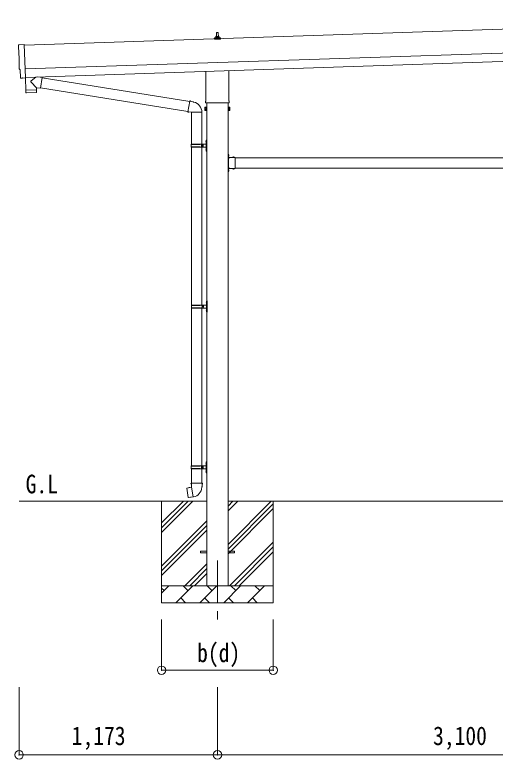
# Model space of a CAD drawing. Units: millimetres at full size, sheet at 1:50; details may follow other scales. Extents: x -14053 to 14053, y -9700 to 9700.
# Drawn here: x 3111 to 5950, y 1046 to 5443 of the extents above; entities that cross this region are included whole.
import ezdxf
from ezdxf.enums import TextEntityAlignment as Align

# ---------------------------------------------------------------- set-up
doc = ezdxf.new("R2010")
doc.units = ezdxf.units.MM
doc.header["$LTSCALE"] = 50
doc.header["$PDMODE"] = 32
doc.header["$PDSIZE"] = 50
doc.linetypes.add('CHAIN1', pattern=[8, 5, -1, 1, -1])
doc.linetypes.add('USER8', pattern=[4, 3, -1])
for name, color, linetype, lineweight in [('0-2_建具', 4, 'Continuous', 9), ('0-3_階段', 7, 'CHAIN1', 9), ('0-4_設備', 7, 'Continuous', 9), ('0-7_ハッチ', 7, 'Continuous', 9), ('0-8_外構', 6, 'Continuous', 9), ('0-9_敷地', 7, 'Continuous', 9)]:
    doc.layers.add(name, color=color, linetype=linetype, lineweight=lineweight)
doc.styles.add('ＭＳ ゴシック', font='')
doc.styles.get('ＭＳ ゴシック').set_extended_font_data('MS Gothic')

msp = doc.modelspace()

# ---------------------------------------------------------------- linework, layer by layer
at = {"layer": '0-2_建具'}
for p, q in [((8549.67, 5443.29), (3166.66, 5263.86)), ((4302.31, 5314.47), (4303.04, 5338)), ((4304.04, 5338.97), (4312.58, 5338.97)), ((4313.58, 5338), (4314.31, 5314.47)), ((3171.33, 5123.94), (8554.34, 5303.37)), ((4290.06, 5298.97), (4290.06, 5306.69)), ((4326.56, 5298.97), (4290.06, 5298.97)), ((4290.44, 5307.47), (4326.18, 5307.47)), ((4290.82, 5307.66), (4297.55, 5309.29)), ((4297.93, 5309.47), (4318.69, 5309.47)), ((4298.31, 5310.26), (4298.31, 5314.47)), ((4299.31, 5314.47), (4317.31, 5314.47)), ((4318.31, 5310.26), (4318.31, 5314.47)), ((4325.8, 5307.66), (4319.07, 5309.29)), ((4326.56, 5298.97), (4326.56, 5306.69)), ((3135, 5266.24), (3166.5, 5268.94)), ((3166.5, 5268.94), (3173.09, 5071.2)), ((3172.99, 5073.96), (8556, 5253.4)), ((3142.07, 5119.57), (3141.47, 5119.55)), ((3143.63, 5072.57), (3142.07, 5119.57)), ((4240.01, 4934.98), (4240.01, 5109.43)), ((4376.61, 5113.98), (4376.61, 4934.98)), ((3153.5, 5069.54), (3146.57, 5069.67)), ((3154.23, 5069.84), (3154.88, 5070.49)), ((3154.88, 5070.49), (3173.12, 5070.19)), ((3173.09, 5071.2), (3173.12, 5070.2)), ((4238.31, 4926.21), (4238.31, 4931.71)), ((4378.31, 4931.71), (4378.31, 4926.21)), ((4234.31, 4896.71), (4235.07, 4898.03)), ((4234.31, 4896.71), (4234.31, 4879.71)), ((4241.31, 4898.03), (4235.07, 4898.03)), ((4241.31, 4893.12), (4235.07, 4893.12)), ((4241.31, 4883.3), (4235.07, 4883.3)), ((4376.25, 4922.71), (4240.37, 4922.71)), ((4241.31, 4878.4), (4241.31, 4898.03)), ((4241.31, 4897.41), (4243.81, 4897.41)), ((4241.31, 4879.01), (4241.31, 4897.41)), ((4243.81, 4898.71), (4245.81, 4898.71)), ((4243.81, 4877.71), (4243.81, 4898.71)), ((4245.81, 4922.71), (4245.81, 2070.21)), ((4245.81, 4898.71), (4245.81, 4877.71)), ((4370.81, 2070.21), (4370.81, 4922.71)), ((4370.81, 4898.71), (4370.81, 4877.71)), ((4372.81, 4898.71), (4370.81, 4898.71)), ((4372.81, 4877.71), (4372.81, 4898.71)), ((4375.31, 4897.41), (4372.81, 4897.41)), ((4375.31, 4898.03), (4381.55, 4898.03)), ((4375.31, 4878.4), (4375.31, 4898.03)), ((4375.31, 4879.01), (4375.31, 4897.41)), ((4375.31, 4893.12), (4381.55, 4893.12)), ((4375.31, 4883.3), (4381.55, 4883.3)), ((4382.31, 4896.71), (4381.55, 4898.03)), ((4382.31, 4896.71), (4382.31, 4879.71)), ((4234.31, 4879.71), (4235.07, 4878.4)), ((4241.31, 4878.4), (4235.07, 4878.4)), ((4243.81, 4879.01), (4241.31, 4879.01)), ((4245.81, 4877.71), (4243.81, 4877.71)), ((4370.81, 4877.71), (4372.81, 4877.71)), ((4372.81, 4879.01), (4375.31, 4879.01)), ((4375.31, 4878.4), (4381.55, 4878.4)), ((4382.31, 4879.71), (4381.55, 4878.4)), ((4370.81, 4621.21), (4370.81, 4601.21)), ((4372.81, 4621.21), (4370.81, 4621.21)), ((4372.81, 4621.21), (4372.81, 4601.21)), ((4372.81, 4617.11), (4372.81, 4605.31)), ((4373.32, 4617.11), (4372.81, 4617.11)), ((4373.32, 4617.11), (4373.32, 4605.31)), ((4370.81, 4614.21), (4372.81, 4614.21)), ((4370.81, 4608.21), (4372.81, 4608.21)), ((4371.31, 4598.21), (4371.31, 4538.21)), ((4376.81, 4598.21), (4371.31, 4598.21)), ((4373.32, 4605.31), (4372.81, 4605.31)), ((4412.81, 4601.21), (4372.81, 4601.21)), ((4376.81, 4599.21), (4372.81, 4599.21)), ((4372.81, 4597.21), (4376.81, 4597.21)), ((4372.81, 4597.21), (4372.81, 4539.21)), ((4376.81, 4597.21), (4376.81, 4599.21)), ((4397.91, 4601.72), (4397.91, 4601.21)), ((4409.71, 4601.72), (4397.91, 4601.72)), ((4409.71, 4601.21), (4397.91, 4601.21)), ((4409.71, 4601.72), (4409.71, 4601.21)), ((4412.81, 4601.21), (4412.81, 4535.21)), ((4412.81, 4598.21), (7303.81, 4598.21)), ((4370.81, 4535.21), (4370.81, 4515.21)), ((4376.81, 4538.21), (4371.31, 4538.21)), ((4372.81, 4539.21), (4376.81, 4539.21)), ((4372.81, 4537.21), (4376.81, 4537.21)), ((4412.81, 4535.21), (4372.81, 4535.21)), ((4372.81, 4535.21), (4372.81, 4515.21)), ((4372.81, 4531.11), (4372.81, 4519.31)), ((4373.32, 4531.11), (4372.81, 4531.11)), ((4373.32, 4531.11), (4373.32, 4519.31)), ((4376.81, 4539.21), (4376.81, 4537.21)), ((4409.71, 4535.21), (4397.91, 4535.21)), ((4397.91, 4534.7), (4397.91, 4535.21)), ((4409.71, 4534.7), (4397.91, 4534.7)), ((4409.71, 4534.7), (4409.71, 4535.21)), ((4412.81, 4538.21), (7303.81, 4538.21)), ((4370.81, 4528.21), (4372.81, 4528.21)), ((4370.81, 4522.21), (4372.81, 4522.21)), ((4372.81, 4515.21), (4370.81, 4515.21)), ((4373.32, 4519.31), (4372.81, 4519.31)), ((4208.31, 2265.71), (4208.31, 2274.71)), ((4208.31, 2274.71), (4245.81, 2274.71)), ((4208.31, 2265.71), (4245.81, 2265.71)), ((4370.81, 2274.71), (4408.31, 2274.71)), ((4370.81, 2265.71), (4408.31, 2265.71)), ((4408.31, 2265.71), (4408.31, 2274.71))]:
    msp.add_line(p, q, dxfattribs=at)
at = {"layer": '0-2_建具', "linetype": 'USER8'}
for p, q in [((4372.64, 4612.36), (4372.03, 4611.21)), ((4372.64, 4610.07), (4372.03, 4611.21)), ((4375.42, 4613.71), (4372.64, 4612.36)), ((4375.42, 4608.71), (4372.64, 4610.07)), ((4401.31, 4603.82), (4402.66, 4601.04)), ((4402.66, 4601.04), (4403.81, 4600.43)), ((4404.95, 4601.04), (4403.81, 4600.43)), ((4406.31, 4603.82), (4404.95, 4601.04)), ((4401.31, 4532.6), (4402.66, 4535.38)), ((4402.66, 4535.38), (4403.81, 4535.99)), ((4404.95, 4535.38), (4403.81, 4535.99)), ((4406.31, 4532.6), (4404.95, 4535.38)), ((4372.64, 4526.36), (4372.03, 4525.21)), ((4372.64, 4524.07), (4372.03, 4525.21)), ((4375.42, 4527.71), (4372.64, 4526.36)), ((4375.42, 4522.71), (4372.64, 4524.07))]:
    msp.add_line(p, q, dxfattribs=at)
at = {"layer": '0-2_建具'}
for centre, radius, start, end in [((4304.04, 5337.97), 1, 90, 178.60509), ((4312.58, 5337.97), 1, 1.39491, 90), ((4291.06, 5306.69), 1, 103.62699, 180), ((4297.31, 5310.26), 1, 283.62699, 0), ((4302.39, 5313.84), 4.13, 90, 171.17633), ((4299.31, 5313.47), 1, 90, 180), ((4311.64, 5314.47), 4.83, 133.60282, 180), ((4304.98, 5314.47), 4.83, 0, 46.39718), ((4314.22, 5313.84), 4.13, 8.82367, 90), ((4317.31, 5313.47), 1, 0, 90), ((4319.31, 5310.26), 1, 180, 256.37301), ((4325.56, 5306.69), 1, 0, 76.37301), ((4242.31, 4931.71), 4, 125.09963, 180), ((4242.31, 4926.21), 4, 180, 194.47751), ((4242.31, 4926.21), 4, 194.47751, 241.04498), ((4374.31, 4926.21), 4, 298.95502, 345.52249), ((4374.31, 4931.71), 4, 0, 54.90037), ((4374.31, 4926.21), 4, 345.52249, 0), ((4238.65, 4895.57), 4.34, 145.61575, 214.38425), ((4238.65, 4880.85), 4.34, 145.61575, 214.38425), ((4250.55, 4888.21), 16.24, 162.41205, 197.58795), ((4377.96, 4895.57), 4.34, 325.61575, 34.38425), ((4366.07, 4888.21), 16.24, 342.41205, 17.58795), ((4377.96, 4880.85), 4.34, 325.61575, 34.38425), ((4367.58, 4611.21), 8.23, 314.2189, 45.7811), ((4372.81, 4601.21), 2, 180, 270), ((4403.81, 4595.98), 8.23, 44.2189, 135.7811), ((4372.81, 4535.21), 2, 90, 180), ((4367.58, 4525.21), 8.23, 314.2189, 45.7811), ((4403.81, 4540.44), 8.23, 224.2189, 315.7811)]:
    msp.add_arc(centre, radius, start, end, dxfattribs=at)
for centre, major_axis, ratio, start_param, end_param in [((3135.25, 5263.25), (-3, -0.1), 0.99863, 4.7647489, 6.2979817), ((-1625.62, 5034.09), (4760.73, 158.69), 0.99863, 6.2686928, 6.2979817), ((3141.32, 5123.95), (-4.4, -0.15), 0.99863, 6.2686928, 7.8539816), ((3146.64, 5072.68), (-2.11, -2.14), 0.9974, 5.5252311, 7.0411395), ((3153.52, 5070.54), (-0.704, -0.714), 0.9974, 0.7579542, 1.5707963)]:
    msp.add_ellipse(centre, major_axis=major_axis, ratio=ratio, start_param=start_param, end_param=end_param, dxfattribs=at)
at = {"layer": '0-3_階段'}
msp.add_line((4308.31, 2220.21), (4308.31, 1871.21), dxfattribs=at)
at = {"layer": '0-4_設備'}
for p, q in [((4245.81, 2570.21), (3135.67, 2570.21)), ((3978.31, 2441.73), (4106.79, 2570.21)), ((3978.31, 2413.44), (4135.08, 2570.21)), ((3978.31, 2385.16), (4163.36, 2570.21)), ((3978.31, 2570.21), (3978.31, 1970.21)), ((4370.81, 2541.39), (4399.63, 2570.21)), ((4370.81, 2513.1), (4427.92, 2570.21)), ((4370.81, 2315.11), (4625.91, 2570.21)), ((7345.81, 2570.21), (4370.81, 2570.21)), ((4370.81, 2286.83), (4638.31, 2554.33)), ((4638.31, 2570.21), (4638.31, 1970.21)), ((4370.81, 2258.54), (4638.31, 2526.04)), ((3978.31, 2187.17), (4245.81, 2454.67)), ((3978.31, 2158.89), (4245.81, 2426.39)), ((3978.31, 2130.6), (4245.81, 2398.1)), ((4380.47, 2070.21), (4638.31, 2328.05)), ((4408.75, 2070.21), (4638.31, 2299.77)), ((4437.04, 2070.21), (4638.31, 2271.48)), ((4115.91, 2070.21), (4245.81, 2200.11)), ((4144.19, 2070.21), (4245.81, 2171.83)), ((4172.48, 2070.21), (4245.81, 2143.54)), ((3978.31, 2027.32), (4021.2, 2070.21)), ((3978.31, 2070.21), (4638.31, 2070.21)), ((4062.62, 1970.21), (4162.62, 2070.21)), ((4134.07, 2041.66), (4105.52, 2070.21)), ((4204.05, 1970.21), (4304.05, 2070.21)), ((4275.49, 2041.66), (4246.94, 2070.21)), ((4345.47, 1970.21), (4445.47, 2070.21)), ((4416.91, 2041.66), (4388.36, 2070.21)), ((4486.89, 1970.21), (4586.89, 2070.21)), ((4558.33, 2041.66), (4529.78, 2070.21)), ((4635.03, 2070.21), (4638.31, 2073.49)), ((3992.65, 2041.66), (3978.31, 2056)), ((4091.18, 1998.76), (4119.73, 1970.21)), ((4232.6, 1998.76), (4261.15, 1970.21)), ((4374.02, 1998.76), (4402.57, 1970.21)), ((4515.44, 1998.76), (4544, 1970.21)), ((4638.31, 1970.21), (3978.31, 1970.21))]:
    msp.add_line(p, q, dxfattribs=at)
at = {"layer": '0-8_外構'}
for p, q in [((3978.31, 1571.21), (3978.31, 1871.21)), ((3135.67, 1071.21), (3135.67, 1471.21)), ((4308.31, 1071.21), (4308.31, 1471.21)), ((3135.67, 1071.21), (4308.31, 1071.21)), ((4308.31, 1071.21), (7408.31, 1071.21))]:
    msp.add_line(p, q, dxfattribs=at)
msp.add_lwpolyline([(3978.31, 1571.21), (4638.31, 1571.21), (4638.31, 1871.21)], dxfattribs=at)
for p in [(3978.31, 1571.21), (4638.31, 1571.21), (3135.67, 1071.21), (4308.31, 1071.21)]:
    msp.add_point(p, dxfattribs=at)
at = {"layer": '0-9_敷地'}
for p, q in [((3172.72, 5070.2), (3175.09, 4998.99)), ((3234.41, 5076.01), (3207.2, 5052.98)), ((3272.1, 5072.72), (3246.19, 5076.4)), ((3272.1, 5072.72), (3263.14, 5009.65)), ((3272.34, 5070.81), (4144.44, 4931.96)), ((3238.66, 5013.13), (3207.16, 5045.65)), ((3238.66, 5013.13), (3239.06, 5001.12)), ((3238.66, 5013.13), (3263.14, 5009.65)), ((3175.09, 4998.99), (3239.06, 5001.12)), ((3239.09, 5000.12), (3175.13, 4997.99)), ((3175.13, 4997.99), (3175.79, 4984.95)), ((3236.4, 4984.03), (3178.89, 4982.11)), ((3179.59, 4999.14), (3179.64, 4998.14)), ((3234.56, 5000.97), (3234.58, 4999.97)), ((3239.3, 4987.07), (3239.09, 5000.12)), ((3262.9, 5011.56), (4134.02, 4872.86)), ((4144.76, 4933.78), (4139.23, 4902.41)), ((4144.76, 4933.78), (4149.88, 4932.78)), ((4149.47, 4935.13), (4149.88, 4932.78)), ((4149.88, 4932.78), (4164.4, 4929.96)), ((4164.4, 4929.96), (4166.08, 4928.33)), ((4166.08, 4928.33), (4168.2, 4927.88)), ((4133.7, 4871.05), (4139.23, 4902.41)), ((4133.7, 4871.05), (4138.85, 4870.23)), ((4133.7, 4871.05), (4134.1, 4868.79)), ((4134.1, 4868.79), (4137.66, 4868.17)), ((4137.66, 4868.17), (4138.85, 4870.23)), ((4138.85, 4870.23), (4153.46, 4867.92)), ((4153.46, 4867.92), (4155.66, 4868.9)), ((4215.96, 4868.51), (4154.77, 4868.51)), ((4155.81, 4868.51), (4155.81, 4679.21)), ((4215.81, 4868.51), (4215.81, 4679.21)), ((4152.81, 4677.21), (4203.14, 4677.21)), ((4152.81, 4663.21), (4203.14, 4663.21)), ((4153.81, 4679.21), (4153.81, 4677.21)), ((4153.81, 4679.21), (4239.81, 4679.21)), ((4153.81, 4661.21), (4153.81, 4663.21)), ((4153.81, 4661.21), (4239.81, 4661.21)), ((4155.81, 4661.21), (4155.81, 3729.21)), ((4212.81, 4679.21), (4212.81, 4674.71)), ((4212.81, 4661.21), (4212.81, 4665.71)), ((4215.81, 4661.21), (4215.81, 3729.21)), ((4220.81, 4679.21), (4220.81, 4670.21)), ((4220.81, 4661.21), (4220.81, 4670.21)), ((4239.51, 4696.36), (4241.55, 4695.36)), ((4239.51, 4692.06), (4241.55, 4693.06)), ((4240.78, 4698.36), (4240.78, 4690.06)), ((4240.78, 4698.36), (4241.41, 4698.36)), ((4240.78, 4690.06), (4241.41, 4690.06)), ((4241.41, 4698.36), (4241.81, 4697.96)), ((4241.41, 4698.36), (4241.41, 4690.06)), ((4241.41, 4690.06), (4241.81, 4690.46)), ((4241.55, 4695.36), (4242.16, 4694.21)), ((4241.55, 4693.06), (4242.16, 4694.21)), ((4241.81, 4702.21), (4244.81, 4703.71)), ((4241.81, 4702.21), (4241.81, 4670.21)), ((4241.81, 4697.96), (4241.81, 4690.46)), ((4241.81, 4638.21), (4241.81, 4670.21)), ((4244.81, 4703.71), (4245.81, 4703.71)), ((4244.81, 4703.71), (4244.81, 4670.21)), ((4244.81, 4636.71), (4244.81, 4670.21)), ((4245.81, 4703.71), (4245.81, 4670.21)), ((4245.81, 4636.71), (4245.81, 4670.21)), ((4239.51, 4648.36), (4241.55, 4647.36)), ((4239.51, 4644.06), (4241.55, 4645.06)), ((4240.78, 4650.36), (4240.78, 4642.06)), ((4240.78, 4650.36), (4241.41, 4650.36)), ((4240.78, 4642.06), (4241.41, 4642.06)), ((4241.41, 4650.36), (4241.81, 4649.96)), ((4241.41, 4650.36), (4241.41, 4642.06)), ((4241.41, 4642.06), (4241.81, 4642.46)), ((4241.55, 4647.36), (4242.16, 4646.21)), ((4241.55, 4645.06), (4242.16, 4646.21)), ((4241.81, 4649.96), (4241.81, 4642.46)), ((4242.01, 3746.36), (4244.05, 3745.36)), ((4242.01, 3742.06), (4244.05, 3743.06)), ((4243.28, 3748.36), (4243.28, 3740.06)), ((4243.28, 3748.36), (4243.91, 3748.36)), ((4243.28, 3740.06), (4243.91, 3740.06)), ((4243.91, 3748.36), (4244.31, 3747.96)), ((4243.91, 3748.36), (4243.91, 3740.06)), ((4243.91, 3740.06), (4244.31, 3740.46)), ((4244.05, 3745.36), (4244.66, 3744.21)), ((4244.05, 3743.06), (4244.66, 3744.21)), ((4244.31, 3752.21), (4247.31, 3753.71)), ((4244.31, 3752.21), (4244.31, 3720.21)), ((4244.31, 3747.96), (4244.31, 3740.46)), ((4247.31, 3753.71), (4248.31, 3753.71)), ((4247.31, 3753.71), (4247.31, 3720.21)), ((4248.31, 3753.71), (4248.31, 3720.21)), ((4155.31, 3727.21), (4205.64, 3727.21)), ((4155.31, 3713.21), (4205.64, 3713.21)), ((4155.81, 3711.22), (4155.81, 2779.21)), ((4156.31, 3729.21), (4156.31, 3727.21)), ((4156.31, 3729.21), (4242.31, 3729.21)), ((4156.31, 3711.21), (4156.31, 3713.21)), ((4156.31, 3711.21), (4242.31, 3711.21)), ((4215.31, 3729.21), (4215.31, 3724.71)), ((4215.31, 3711.21), (4215.31, 3715.71)), ((4215.81, 3711.22), (4215.81, 2779.21)), ((4223.31, 3729.21), (4223.31, 3720.21)), ((4223.31, 3711.21), (4223.31, 3720.21)), ((4242.01, 3698.36), (4244.05, 3697.36)), ((4242.01, 3694.06), (4244.05, 3695.06)), ((4243.28, 3700.36), (4243.28, 3692.06)), ((4243.28, 3700.36), (4243.91, 3700.36)), ((4243.91, 3700.36), (4244.31, 3699.96)), ((4243.91, 3700.36), (4243.91, 3692.06)), ((4244.05, 3697.36), (4244.66, 3696.21)), ((4244.05, 3695.06), (4244.66, 3696.21)), ((4244.31, 3688.21), (4244.31, 3720.21)), ((4244.31, 3699.96), (4244.31, 3692.46)), ((4247.31, 3686.71), (4247.31, 3720.21)), ((4248.31, 3686.71), (4248.31, 3720.21)), ((4243.28, 3692.06), (4243.91, 3692.06)), ((4243.91, 3692.06), (4244.31, 3692.46)), ((4152.81, 2777.21), (4203.14, 2777.21)), ((4153.81, 2779.21), (4153.81, 2777.21)), ((4153.81, 2779.21), (4239.81, 2779.21)), ((4212.81, 2779.21), (4212.81, 2774.71)), ((4220.81, 2779.21), (4220.81, 2770.21)), ((4220.81, 2761.21), (4220.81, 2770.21)), ((4239.51, 2796.36), (4241.55, 2795.36)), ((4239.51, 2792.06), (4241.55, 2793.06)), ((4240.78, 2798.36), (4240.78, 2790.06)), ((4240.78, 2798.36), (4241.41, 2798.36)), ((4240.78, 2790.06), (4241.41, 2790.06)), ((4241.41, 2798.36), (4241.81, 2797.96)), ((4241.41, 2798.36), (4241.41, 2790.06)), ((4241.41, 2790.06), (4241.81, 2790.46)), ((4241.55, 2795.36), (4242.16, 2794.21)), ((4241.55, 2793.06), (4242.16, 2794.21)), ((4241.81, 2802.21), (4244.81, 2803.71)), ((4241.81, 2802.21), (4241.81, 2770.21)), ((4241.81, 2797.96), (4241.81, 2790.46)), ((4241.81, 2738.21), (4241.81, 2770.21)), ((4244.81, 2803.71), (4245.81, 2803.71)), ((4244.81, 2803.71), (4244.81, 2770.21)), ((4244.81, 2736.71), (4244.81, 2770.21)), ((4245.81, 2803.71), (4245.81, 2770.21)), ((4245.81, 2736.71), (4245.81, 2770.21)), ((4152.81, 2763.21), (4203.14, 2763.21)), ((4153.81, 2761.21), (4153.81, 2763.21)), ((4153.81, 2761.21), (4239.81, 2761.21)), ((4155.81, 2761.21), (4155.81, 2676.28)), ((4212.81, 2761.21), (4212.81, 2765.71)), ((4215.81, 2761.21), (4215.81, 2676.28)), ((4239.51, 2748.36), (4241.55, 2747.36)), ((4239.51, 2744.06), (4241.55, 2745.06)), ((4240.78, 2750.36), (4240.78, 2742.06)), ((4240.78, 2750.36), (4241.41, 2750.36)), ((4240.78, 2742.06), (4241.41, 2742.06)), ((4241.41, 2750.36), (4241.81, 2749.96)), ((4241.41, 2750.36), (4241.41, 2742.06)), ((4241.41, 2742.06), (4241.81, 2742.46)), ((4241.55, 2747.36), (4242.16, 2746.21)), ((4241.55, 2745.06), (4242.16, 2746.21)), ((4241.81, 2749.96), (4241.81, 2742.46)), ((4126.54, 2646.66), (4136.16, 2592.1)), ((4140.09, 2650.44), (4139.88, 2650.19)), ((4142.06, 2650.81), (4140.09, 2650.44)), ((4142.34, 2650.66), (4142.06, 2650.81)), ((4153.96, 2676.28), (4151.81, 2675.5)), ((4151.81, 2675.5), (4151.81, 2671.88)), ((4151.81, 2671.88), (4154.05, 2671.07)), ((4153.96, 2676.28), (4154.05, 2671.07)), ((4153.96, 2676.28), (4185.81, 2676.28)), ((4154.05, 2671.07), (4154.31, 2656.28)), ((4154.31, 2656.28), (4155.66, 2654.28)), ((4165.57, 2595.79), (4155.44, 2653.26)), ((4155.46, 2654.08), (4155.46, 2653.38)), ((4155.66, 2654.28), (4155.63, 2654.28)), ((4217.66, 2676.28), (4185.81, 2676.28)), ((4216, 2654.34), (4215.92, 2652.18)), ((4217.31, 2656.28), (4216, 2654.34)), ((4217.57, 2671.07), (4217.31, 2656.28)), ((4217.66, 2676.28), (4217.57, 2671.07)), ((4219.81, 2671.88), (4217.57, 2671.07)), ((4217.66, 2676.28), (4219.81, 2675.5)), ((4219.81, 2675.5), (4219.81, 2671.88)), ((4165.3, 2595.88), (4137.32, 2591.28)), ((4165.88, 2595.02), (4165.64, 2595.69)), ((4137.32, 2591.28), (4136.16, 2592.1)), ((4150.19, 2593.19), (4149.9, 2593.35)), ((4152.16, 2593.52), (4150.19, 2593.19)), ((4152.37, 2593.75), (4152.16, 2593.52))]:
    msp.add_line(p, q, dxfattribs=at)
for points in [[(4144.76, 4933.78), (4145.9, 4935.76), (4149.47, 4935.13)], [(4212.81, 4674.71), (4214.81, 4674.71), (4214.81, 4670.21)], [(4212.81, 4665.71), (4214.81, 4665.71), (4214.81, 4670.21)], [(4220.81, 4674.71), (4223.81, 4674.71), (4223.81, 4670.21)], [(4220.81, 4665.71), (4223.81, 4665.71), (4223.81, 4670.21)], [(4241.81, 4638.21), (4244.81, 4636.71), (4245.81, 4636.71)], [(4215.31, 3724.71), (4217.31, 3724.71), (4217.31, 3720.21)], [(4215.31, 3715.71), (4217.31, 3715.71), (4217.31, 3720.21)], [(4223.31, 3724.71), (4226.31, 3724.71), (4226.31, 3720.21)], [(4223.31, 3715.71), (4226.31, 3715.71), (4226.31, 3720.21)], [(4244.31, 3688.21), (4247.31, 3686.71), (4248.31, 3686.71)], [(4212.81, 2774.71), (4214.81, 2774.71), (4214.81, 2770.21)], [(4212.81, 2765.71), (4214.81, 2765.71), (4214.81, 2770.21)], [(4220.81, 2774.71), (4223.81, 2774.71), (4223.81, 2770.21)], [(4220.81, 2765.71), (4223.81, 2765.71), (4223.81, 2770.21)], [(4241.81, 2738.21), (4244.81, 2736.71), (4245.81, 2736.71)], [(4155.22, 2653.08), (4127.35, 2647.83), (4126.54, 2646.66)]]:
    msp.add_lwpolyline(points, dxfattribs=at)
for centre, radius, start, end in [((3210.58, 5049.3), 5, 132.56466, 226.88314), ((3178.79, 4985.11), 3, 182.90915, 271.95747), ((3236.3, 4987.02), 3, 271.90915, 0.90915), ((4155.66, 4868.9), 60.3, 359.62495, 78), ((4201.56, 4670.21), 49.25, 171.82876, 180.00002), ((4201.56, 4670.21), 49.25, 180.00002, 188.17127), ((4203.14, 4679.21), 2, 270, 359.99998), ((4203.14, 4661.21), 2, 0.00005, 90.00004), ((4245.11, 4694.21), 6, 136.21765, 223.78235), ((4239.81, 4681.21), 2, 270, 359.99998), ((4239.81, 4659.21), 2, 0.00005, 90.00004), ((4245.11, 4646.21), 6, 136.21765, 223.78235), ((4247.61, 3744.21), 6, 136.21765, 223.78235), ((4204.06, 3720.21), 49.25, 171.82876, 180.00002), ((4204.06, 3720.21), 49.25, 180.00002, 188.17127), ((4205.64, 3729.21), 2, 270, 359.99998), ((4205.64, 3711.21), 2, 0.00005, 90.00004), ((4247.61, 3696.21), 6, 136.21765, 223.78235), ((4242.31, 3731.21), 2, 270, 359.99998), ((4242.31, 3709.21), 2, 0.00005, 90.00004), ((4201.56, 2770.21), 49.25, 171.82876, 180.00002), ((4201.56, 2770.21), 49.25, 180.00002, 188.17127), ((4203.14, 2779.21), 2, 270, 359.99998), ((4245.11, 2794.21), 6, 136.21765, 223.78235), ((4239.81, 2781.21), 2, 270, 359.99998), ((4203.14, 2761.21), 2, 0.00005, 90.00004), ((4245.11, 2746.21), 6, 136.21765, 223.78235), ((4239.81, 2759.21), 2, 0.00005, 90.00004), ((4155.16, 2653.38), 0.3, 280.66842, 0), ((4155.66, 2654.08), 0.2, 100, 180), ((4155.66, 2654.28), 60.3, 279.96938, 358), ((4165.35, 2595.58), 0.3, 20, 99.33158), ((4166.06, 2595.09), 0.2, 200, 279.96938)]:
    msp.add_arc(centre, radius, start, end, dxfattribs=at)

# ---------------------------------------------------------------- texts
at = {"layer": '0-7_ハッチ', "style": 'ＭＳ ゴシック', "width": 0.85}
msp.add_text('G.L', height=110, dxfattribs=at).set_placement((3174.27, 2583.66), align=Align.BOTTOM_LEFT)
at = {"layer": '0-8_外構', "color": 7, "style": 'ＭＳ ゴシック', "width": 0.85}
for s, p in [('b(d)', (4188.31, 1586.21)), ('1,173', (3446.99, 1096.21)), ('3,100', (5583.31, 1096.21))]:
    msp.add_text(s, height=110, dxfattribs=at).set_placement(p, align=Align.BOTTOM_LEFT)

doc.saveas('drawing.dxf')
